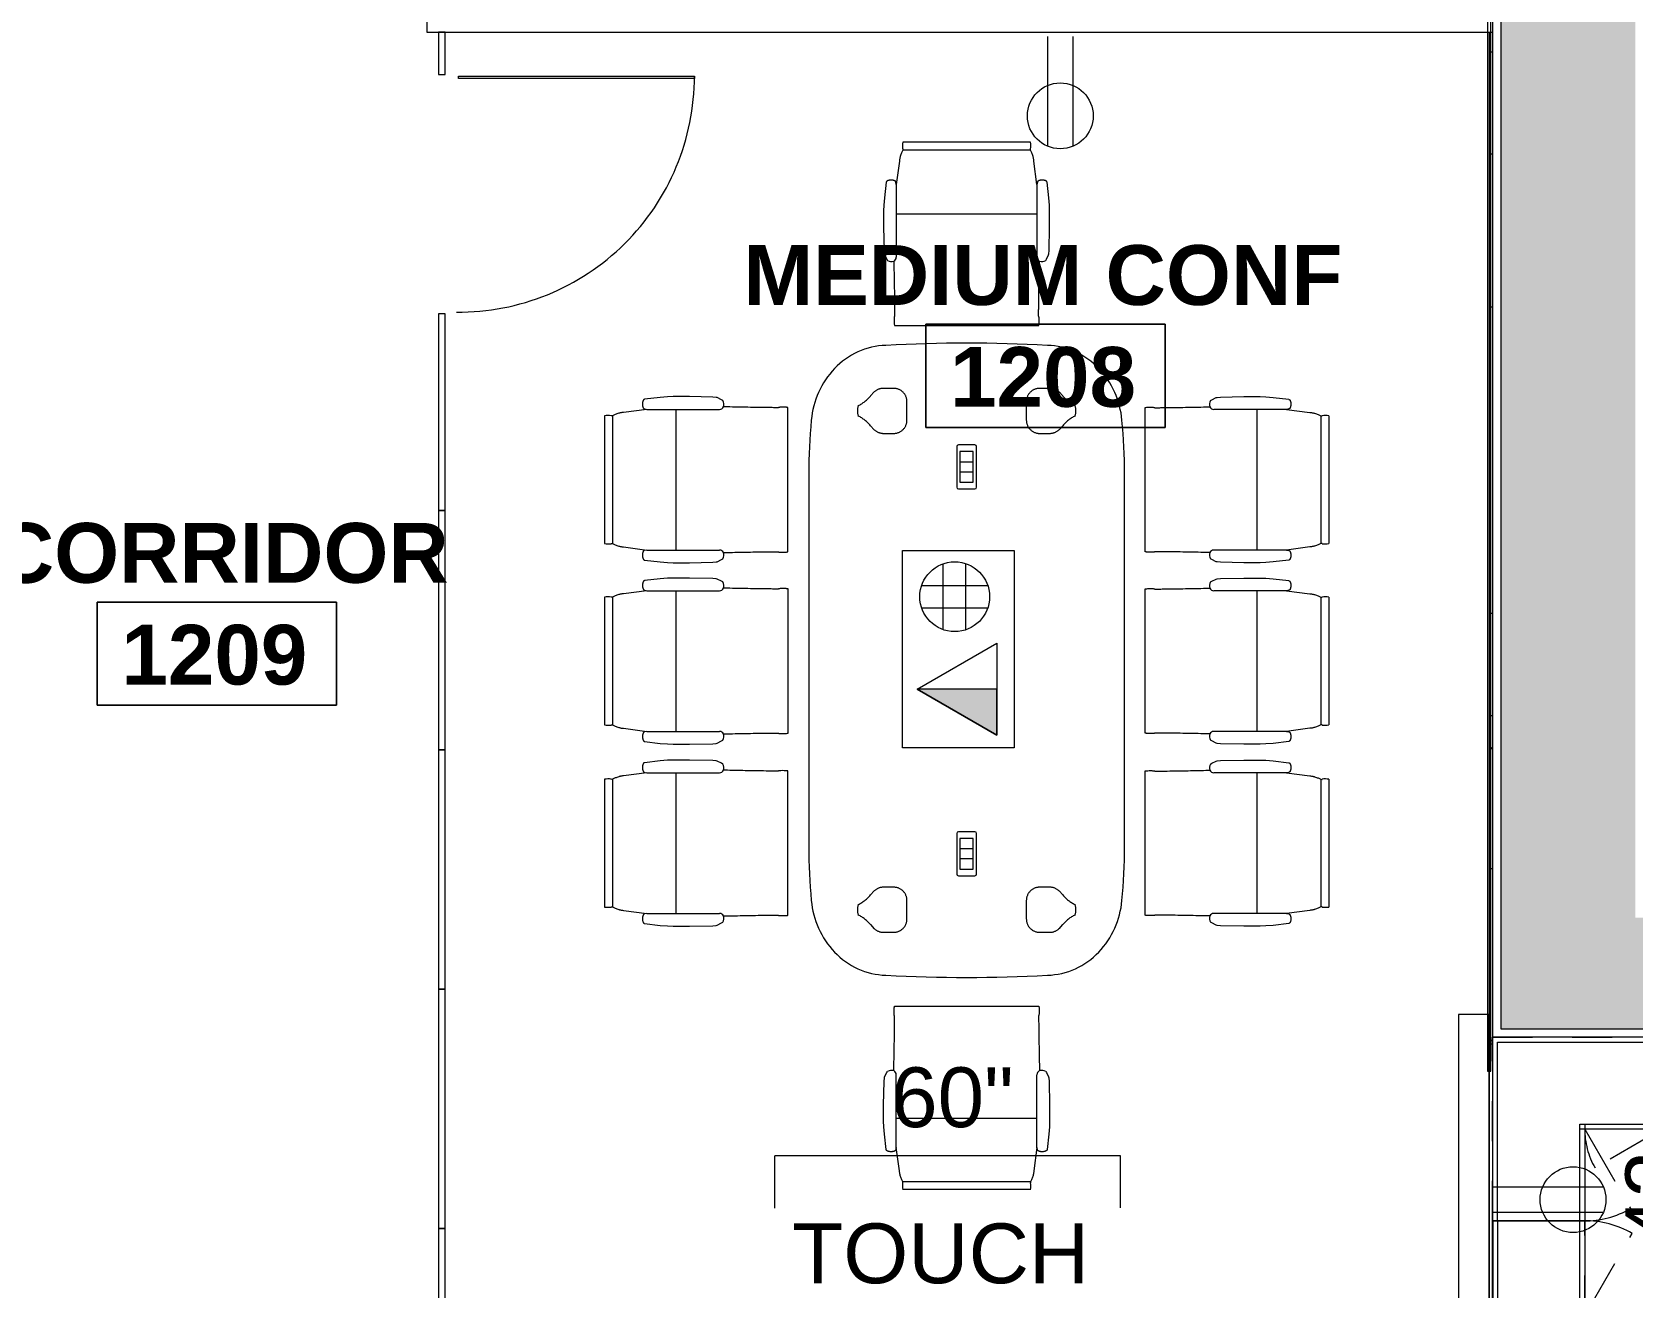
# Model space of a CAD drawing. Header units: inches. Extents: x -326 to 986, y -79 to 1436.
# Drawn here: x 265.2 to 506, y 536 to 724.9 of the extents above; entities that cross this region are included whole.
import ezdxf

# ---------------------------------------------------------------- set-up
doc = ezdxf.new("R2010")
doc.units = ezdxf.units.IN
doc.header["$LTSCALE"] = 48
doc.header["$MEASUREMENT"] = 0
doc.linetypes.add('Dash', pattern=[0.25, 0.125, -0.125])
doc.linetypes.add('Hidden', pattern=[0.28125, 0.1875, -0.09375])
for name, color, linetype, lineweight in [('A-ANNO-NOTE', 4, 'Continuous', 13), ('A-AREA-IDEN', 1, 'Continuous', 9), ('A-DETL-GENF', 247, 'Continuous', 9), ('A-DETL-THIN', 8, 'Continuous', 9), ('A-DOOR', 8, 'Continuous', 13), ('A-GLAZ-CURT', 8, 'Continuous', 9), ('A-WALL', 8, 'Continuous', 13), ('A-WALL-PATT', 8, 'Continuous', 13), ('G-ANNO-TEXT', 8, 'Continuous', 9), ('I-FURN', 47, 'Continuous', 9), ('I-FURN-HDLN', 47, 'Dash', 9), ('I-WALL', 8, 'Continuous', 13), ('Q-CASE', 8, 'Continuous', 9), ('Q-CASE-HDLN', 8, 'Dash', 9)]:
    doc.layers.add(name, color=color, linetype=linetype, lineweight=lineweight)
doc.styles.add('Swis721 Lt BT', font='swissl.ttf', dxfattribs={"height": 9})
doc.styles.add('Swis721 Lt BT_B', font='', dxfattribs={"height": 9})
doc.styles.get('Swis721 Lt BT_B').set_extended_font_data('Swis721 Lt BT', bold=True)

# ---------------------------------------------------------------- blocks, each defined once
blk = doc.blocks.new('HermanMiller_Collection_Eames_AluminumGroup_LoungeChairSwivel - Arms Swivel Base-7548538-Level XX  POWER _ SIGNAL NEW')
at = {"layer": 'I-FURN'}
for p, q in [((-6.94, 12.09), (-4.59, 12.38)), ((-4.59, 12.38), (-3.51, 12.46)), ((-3.51, 12.46), (-2.64, 12.49)), ((-2.64, 12.49), (-0.18, 12.49)), ((-0.18, 12.49), (3.32, 12.43)), ((3.32, 12.43), (3.84, 12.38)), ((3.84, 12.38), (3.99, 12.34)), ((3.99, 12.34), (4.64, 12.01)), ((-10.12, 10.12), (-6.61, 10.58)), ((-6.61, 10.58), (-6.94, 10.64)), ((-6.61, 10.58), (4.33, 10.58)), ((-2.19, 10.58), (-2.19, -10.58)), ((4.64, 12.01), (4.83, 11.89)), ((13.22, 10.83), (13.22, 10.86)), ((14.64, 10.85), (14.64, -10.85)), ((-12.96, -9.61), (-12.96, 9.61)), ((-11.95, 9.63), (-11.95, 9.59)), ((-11.95, 9.59), (-11.76, 9.6)), ((-11.76, -9.6), (-11.76, 9.6)), ((-11.95, -9.59), (-11.95, -9.63)), ((-11.76, -9.6), (-11.95, -9.59)), ((-6.61, -10.58), (-10.12, -10.12)), ((-6.94, -10.64), (-6.61, -10.58)), ((-6.61, -10.58), (4.33, -10.58)), ((4.64, -12.01), (3.99, -12.34)), ((4.83, -11.89), (4.64, -12.01)), ((13.22, -10.86), (13.22, -10.83)), ((-4.59, -12.38), (-6.94, -12.09)), ((-3.51, -12.46), (-4.59, -12.38)), ((-2.64, -12.49), (-3.51, -12.46)), ((-0.18, -12.49), (-2.64, -12.49)), ((3.32, -12.43), (-0.18, -12.49)), ((3.84, -12.38), (3.32, -12.43)), ((3.99, -12.34), (3.84, -12.38))]:
    blk.add_line(p, q, dxfattribs=at)
at = {"layer": 'I-FURN', "flags": 128}
for points in [[(4.94, 10.96), (5.23, 10.95), (5.52, 10.95)], [(5.52, -10.95), (5.23, -10.95), (4.94, -10.96)]]:
    blk.add_lwpolyline(points, dxfattribs=at)
at = {"layer": 'I-FURN'}
for centre, radius, start, end in [((-12.38, 5.3), 4.35, 84.2936, 97.7064), ((4.33, 11.27), 0.69, 270, 332.7502), ((3.68, 11.28), 1.3, 345.8347, 28.1255), ((-12.38, -5.3), 4.35, 262.2936, 275.7064), ((4.33, -11.27), 0.69, 27.2498, 90), ((3.68, -11.28), 1.3, 331.8745, 14.1653)]:
    blk.add_arc(centre, radius, start, end, dxfattribs=at)
for points, knots in [([(-6.94, 10.64), (-6.95, 10.65), (-6.96, 10.65), (-6.99, 10.65), (-7, 10.66), (-7.02, 10.67), (-7.03, 10.68), (-7.05, 10.69), (-7.06, 10.7), (-7.07, 10.71), (-7.08, 10.72), (-7.09, 10.73), (-7.1, 10.74), (-7.11, 10.76), (-7.11, 10.77), (-7.12, 10.78), (-7.13, 10.8), (-7.14, 10.81), (-7.15, 10.83), (-7.16, 10.85), (-7.17, 10.87), (-7.18, 10.9), (-7.2, 10.95), (-7.22, 11.02), (-7.24, 11.11), (-7.25, 11.23), (-7.26, 11.37), (-7.25, 11.52), (-7.23, 11.66), (-7.21, 11.77), (-7.18, 11.85), (-7.16, 11.9), (-7.15, 11.92), (-7.14, 11.94), (-7.13, 11.96), (-7.12, 11.97), (-7.11, 11.98), (-7.1, 12), (-7.09, 12.01), (-7.08, 12.02), (-7.07, 12.03), (-7.06, 12.04), (-7.05, 12.04), (-7.05, 12.05), (-7.03, 12.06), (-7.02, 12.07), (-7, 12.08), (-6.99, 12.08), (-6.97, 12.09), (-6.95, 12.09), (-6.94, 12.09)], [-1, -1, -1, -1, -0.984375, -0.96875, -0.957031, -0.953125, -0.9375, -0.921875, -0.917969, -0.914062, -0.90625, -0.890625, -0.882812, -0.875, -0.867188, -0.859375, -0.84375, -0.835938, -0.828125, -0.8125, -0.796875, -0.78125, -0.75, -0.708333, -0.666667, -0.583333, -0.5, -0.416667, -0.333333, -0.25, -0.208333, -0.1875, -0.166667, -0.15625, -0.145833, -0.135417, -0.125, -0.114583, -0.104167, -0.09375, -0.088542, -0.083333, -0.078125, -0.072917, -0.0625, -0.052083, -0.041667, -0.03125, -0.020833, 0, 0, 0, 0]), ([(13.22, 10.86), (13.22, 10.87), (13.22, 10.87), (13.23, 10.87), (13.25, 10.88), (13.27, 10.88), (13.29, 10.88), (13.32, 10.88), (13.34, 10.88)], [-1, -1, -1, -1, -0.75, -0.625, -0.5, -0.375, -0.25, 0, 0, 0, 0]), ([(13.34, 10.88), (13.4, 10.89), (13.61, 10.9), (13.97, 10.9), (14.25, 10.89), (14.38, 10.89), (14.47, 10.88), (14.54, 10.87), (14.6, 10.87), (14.63, 10.86), (14.64, 10.85), (14.64, 10.85)], [-1, -1, -1, -1, -0.857143, -0.571429, -0.428571, -0.357143, -0.285714, -0.214286, -0.142857, -0.071429, 0, 0, 0, 0]), ([(-6.94, -12.09), (-6.95, -12.09), (-6.96, -12.09), (-6.99, -12.08), (-7, -12.08), (-7.02, -12.07), (-7.03, -12.06), (-7.05, -12.05), (-7.06, -12.04), (-7.07, -12.03), (-7.08, -12.02), (-7.09, -12.01), (-7.1, -12), (-7.11, -11.98), (-7.12, -11.97), (-7.12, -11.96), (-7.13, -11.94), (-7.14, -11.93), (-7.15, -11.91), (-7.16, -11.89), (-7.17, -11.87), (-7.18, -11.84), (-7.21, -11.77), (-7.23, -11.66), (-7.26, -11.47), (-7.26, -11.28), (-7.24, -11.11), (-7.22, -11.02), (-7.2, -10.95), (-7.18, -10.89), (-7.16, -10.85), (-7.15, -10.82), (-7.13, -10.8), (-7.13, -10.78), (-7.12, -10.77), (-7.11, -10.76), (-7.1, -10.74), (-7.08, -10.73), (-7.08, -10.72), (-7.07, -10.71), (-7.06, -10.7), (-7.05, -10.69), (-7.05, -10.69), (-7.03, -10.68), (-7.02, -10.67), (-7, -10.66), (-6.99, -10.65), (-6.97, -10.65), (-6.95, -10.65), (-6.94, -10.64)], [-1, -1, -1, -1, -0.984375, -0.96875, -0.957031, -0.953125, -0.9375, -0.921875, -0.917969, -0.914062, -0.90625, -0.890625, -0.882812, -0.875, -0.867188, -0.859375, -0.84375, -0.835938, -0.828125, -0.8125, -0.796875, -0.78125, -0.75, -0.666667, -0.583333, -0.416667, -0.333333, -0.291667, -0.25, -0.208333, -0.1875, -0.166667, -0.15625, -0.145833, -0.135417, -0.125, -0.114583, -0.104167, -0.09375, -0.088542, -0.083333, -0.078125, -0.072917, -0.0625, -0.052083, -0.041667, -0.03125, -0.020833, 0, 0, 0, 0]), ([(13.34, -10.88), (13.32, -10.88), (13.29, -10.88), (13.27, -10.88), (13.25, -10.88), (13.23, -10.87), (13.22, -10.87), (13.22, -10.87), (13.22, -10.86)], [-1, -1, -1, -1, -0.75, -0.625, -0.5, -0.375, -0.25, 0, 0, 0, 0]), ([(14.64, -10.85), (14.64, -10.86), (14.62, -10.86), (14.52, -10.88), (14.27, -10.9), (13.87, -10.9), (13.54, -10.9), (13.4, -10.89), (13.34, -10.88)], [-1, -1, -1, -1, -0.892857, -0.785714, -0.571429, -0.285714, -0.142857, 0, 0, 0, 0])]:
    blk.add_open_spline(points, degree=3, knots=knots, dxfattribs=at)
for points in [[(-11.76, 9.6), (-11.64, 9.67), (-11.37, 9.8), (-11.02, 9.92), (-10.83, 9.99)], [(-10.83, 9.99), (-10.79, 10), (-10.71, 10.02), (-10.55, 10.06), (-10.35, 10.09), (-10.2, 10.11), (-10.12, 10.12)], [(5.52, 10.95), (6.54, 10.92), (8.59, 10.89), (10.68, 10.85), (11.73, 10.84)], [(11.73, 10.84), (11.97, 10.84), (12.47, 10.83), (12.96, 10.83), (13.22, 10.83)], [(-10.83, -9.99), (-11.02, -9.92), (-11.37, -9.8), (-11.64, -9.67), (-11.76, -9.6)], [(-10.12, -10.12), (-10.2, -10.11), (-10.35, -10.09), (-10.55, -10.06), (-10.71, -10.02), (-10.79, -10), (-10.83, -9.99)], [(11.73, -10.84), (10.68, -10.85), (8.59, -10.89), (6.54, -10.92), (5.52, -10.95)], [(13.22, -10.83), (12.96, -10.83), (12.47, -10.83), (11.97, -10.84), (11.73, -10.84)]]:
    blk.add_open_spline(points, degree=3, dxfattribs=at)
blk = doc.blocks.new('HermanMiller_Collection_Eames_AluminumGroup_LoungeChairSwivel - Arms Swivel Base-7383788-Level XX  POWER _ SIGNAL NEW')
at = {"layer": 'I-FURN'}
for p, q in [((-4.59, 12.38), (-6.94, 12.09)), ((-3.51, 12.46), (-4.59, 12.38)), ((-2.64, 12.49), (-3.51, 12.46)), ((-0.18, 12.49), (-2.64, 12.49)), ((3.32, 12.43), (-0.18, 12.49)), ((3.84, 12.38), (3.32, 12.43)), ((3.99, 12.34), (3.84, 12.38)), ((4.64, 12.01), (3.99, 12.34)), ((-6.61, 10.58), (-10.12, 10.12)), ((-6.94, 10.64), (-6.61, 10.58)), ((-6.61, 10.58), (4.33, 10.58)), ((-2.19, -10.58), (-2.19, 10.58)), ((4.83, 11.89), (4.64, 12.01)), ((13.22, 10.86), (13.22, 10.83)), ((14.64, -10.85), (14.64, 10.85)), ((-12.96, 9.61), (-12.96, -9.61)), ((-11.95, 9.59), (-11.95, 9.63)), ((-11.76, 9.6), (-11.95, 9.59)), ((-11.76, 9.6), (-11.76, -9.6)), ((-11.95, -9.63), (-11.95, -9.59)), ((-11.95, -9.59), (-11.76, -9.6)), ((-10.12, -10.12), (-6.61, -10.58)), ((-6.61, -10.58), (-6.94, -10.64)), ((-6.61, -10.58), (4.33, -10.58)), ((3.99, -12.34), (4.64, -12.01)), ((4.64, -12.01), (4.83, -11.89)), ((13.22, -10.83), (13.22, -10.86)), ((-6.94, -12.09), (-4.59, -12.38)), ((-4.59, -12.38), (-3.51, -12.46)), ((-3.51, -12.46), (-2.64, -12.49)), ((-2.64, -12.49), (-0.18, -12.49)), ((-0.18, -12.49), (3.32, -12.43)), ((3.32, -12.43), (3.84, -12.38)), ((3.84, -12.38), (3.99, -12.34))]:
    blk.add_line(p, q, dxfattribs=at)
at = {"layer": 'I-FURN', "flags": 128}
for points in [[(5.52, 10.95), (5.23, 10.95), (4.94, 10.96)], [(4.94, -10.96), (5.23, -10.95), (5.52, -10.95)]]:
    blk.add_lwpolyline(points, dxfattribs=at)
at = {"layer": 'I-FURN'}
for centre, radius, start, end in [((-12.38, 5.3), 4.35, 84.2936, 97.7064), ((4.33, 11.27), 0.69, 270, 332.7502), ((3.68, 11.28), 1.3, 345.8347, 28.1255), ((-12.38, -5.3), 4.35, 262.2936, 275.7064), ((4.33, -11.27), 0.69, 27.2498, 90), ((3.68, -11.28), 1.3, 331.8745, 14.1653)]:
    blk.add_arc(centre, radius, start, end, dxfattribs=at)
for points, knots in [([(-6.94, 12.09), (-6.95, 12.09), (-6.97, 12.09), (-6.99, 12.08), (-7, 12.08), (-7.02, 12.07), (-7.03, 12.06), (-7.05, 12.05), (-7.05, 12.04), (-7.06, 12.04), (-7.07, 12.03), (-7.08, 12.02), (-7.09, 12.01), (-7.1, 12), (-7.11, 11.98), (-7.12, 11.97), (-7.13, 11.96), (-7.14, 11.94), (-7.15, 11.92), (-7.16, 11.9), (-7.18, 11.85), (-7.21, 11.77), (-7.23, 11.66), (-7.25, 11.52), (-7.26, 11.37), (-7.25, 11.23), (-7.24, 11.11), (-7.22, 11.02), (-7.2, 10.95), (-7.18, 10.9), (-7.17, 10.87), (-7.16, 10.85), (-7.15, 10.83), (-7.14, 10.81), (-7.13, 10.8), (-7.12, 10.78), (-7.11, 10.77), (-7.11, 10.76), (-7.1, 10.74), (-7.09, 10.73), (-7.08, 10.72), (-7.07, 10.71), (-7.06, 10.7), (-7.05, 10.69), (-7.03, 10.68), (-7.02, 10.67), (-7, 10.66), (-6.99, 10.65), (-6.96, 10.65), (-6.95, 10.65), (-6.94, 10.64)], [0, 0, 0, 0, 0.020833, 0.03125, 0.041667, 0.052083, 0.0625, 0.072917, 0.078125, 0.083333, 0.088542, 0.09375, 0.104167, 0.114583, 0.125, 0.135417, 0.145833, 0.15625, 0.166667, 0.1875, 0.208333, 0.25, 0.333333, 0.416667, 0.5, 0.583333, 0.666667, 0.708333, 0.75, 0.78125, 0.796875, 0.8125, 0.828125, 0.835938, 0.84375, 0.859375, 0.867188, 0.875, 0.882812, 0.890625, 0.90625, 0.914062, 0.917969, 0.921875, 0.9375, 0.953125, 0.957031, 0.96875, 0.984375, 1, 1, 1, 1]), ([(13.34, 10.88), (13.32, 10.88), (13.29, 10.88), (13.27, 10.88), (13.25, 10.88), (13.23, 10.87), (13.22, 10.87), (13.22, 10.87), (13.22, 10.86)], [0, 0, 0, 0, 0.25, 0.375, 0.5, 0.625, 0.75, 1, 1, 1, 1]), ([(14.64, 10.85), (14.64, 10.85), (14.63, 10.86), (14.6, 10.87), (14.54, 10.87), (14.47, 10.88), (14.38, 10.89), (14.25, 10.89), (13.97, 10.9), (13.61, 10.9), (13.4, 10.89), (13.34, 10.88)], [0, 0, 0, 0, 0.071429, 0.142857, 0.214286, 0.285714, 0.357143, 0.428571, 0.571429, 0.857143, 1, 1, 1, 1]), ([(-6.94, -10.64), (-6.95, -10.65), (-6.97, -10.65), (-6.99, -10.65), (-7, -10.66), (-7.02, -10.67), (-7.03, -10.68), (-7.05, -10.69), (-7.05, -10.69), (-7.06, -10.7), (-7.07, -10.71), (-7.08, -10.72), (-7.08, -10.73), (-7.1, -10.74), (-7.11, -10.76), (-7.12, -10.77), (-7.13, -10.78), (-7.13, -10.8), (-7.15, -10.82), (-7.16, -10.85), (-7.18, -10.89), (-7.2, -10.95), (-7.22, -11.02), (-7.24, -11.11), (-7.26, -11.28), (-7.26, -11.47), (-7.23, -11.66), (-7.21, -11.77), (-7.18, -11.84), (-7.17, -11.87), (-7.16, -11.89), (-7.15, -11.91), (-7.14, -11.93), (-7.13, -11.94), (-7.12, -11.96), (-7.12, -11.97), (-7.11, -11.98), (-7.1, -12), (-7.09, -12.01), (-7.08, -12.02), (-7.07, -12.03), (-7.06, -12.04), (-7.05, -12.05), (-7.03, -12.06), (-7.02, -12.07), (-7, -12.08), (-6.99, -12.08), (-6.96, -12.09), (-6.95, -12.09), (-6.94, -12.09)], [0, 0, 0, 0, 0.020833, 0.03125, 0.041667, 0.052083, 0.0625, 0.072917, 0.078125, 0.083333, 0.088542, 0.09375, 0.104167, 0.114583, 0.125, 0.135417, 0.145833, 0.15625, 0.166667, 0.1875, 0.208333, 0.25, 0.291667, 0.333333, 0.416667, 0.583333, 0.666667, 0.75, 0.78125, 0.796875, 0.8125, 0.828125, 0.835938, 0.84375, 0.859375, 0.867188, 0.875, 0.882812, 0.890625, 0.90625, 0.914062, 0.917969, 0.921875, 0.9375, 0.953125, 0.957031, 0.96875, 0.984375, 1, 1, 1, 1]), ([(13.22, -10.86), (13.22, -10.87), (13.22, -10.87), (13.23, -10.87), (13.25, -10.88), (13.27, -10.88), (13.29, -10.88), (13.32, -10.88), (13.34, -10.88)], [0, 0, 0, 0, 0.25, 0.375, 0.5, 0.625, 0.75, 1, 1, 1, 1]), ([(13.34, -10.88), (13.4, -10.89), (13.54, -10.9), (13.87, -10.9), (14.27, -10.9), (14.52, -10.88), (14.62, -10.86), (14.64, -10.86), (14.64, -10.85)], [0, 0, 0, 0, 0.142857, 0.285714, 0.571429, 0.785714, 0.892857, 1, 1, 1, 1])]:
    blk.add_open_spline(points, degree=3, knots=knots, dxfattribs=at)
for points in [[(-10.83, 9.99), (-11.02, 9.92), (-11.37, 9.8), (-11.64, 9.67), (-11.76, 9.6)], [(-10.12, 10.12), (-10.2, 10.11), (-10.35, 10.09), (-10.55, 10.06), (-10.71, 10.02), (-10.79, 10), (-10.83, 9.99)], [(11.73, 10.84), (10.68, 10.85), (8.59, 10.89), (6.54, 10.92), (5.52, 10.95)], [(13.22, 10.83), (12.96, 10.83), (12.47, 10.83), (11.97, 10.84), (11.73, 10.84)], [(-11.76, -9.6), (-11.64, -9.67), (-11.37, -9.8), (-11.02, -9.92), (-10.83, -9.99)], [(-10.83, -9.99), (-10.79, -10), (-10.71, -10.02), (-10.55, -10.06), (-10.35, -10.09), (-10.2, -10.11), (-10.12, -10.12)], [(5.52, -10.95), (6.54, -10.92), (8.59, -10.89), (10.68, -10.85), (11.73, -10.84)], [(11.73, -10.84), (11.97, -10.84), (12.47, -10.83), (12.96, -10.83), (13.22, -10.83)]]:
    blk.add_open_spline(points, degree=3, dxfattribs=at)
blk = doc.blocks.new('Table-Rectangular_Conference-Studio_TK-Bevy_STETN-R2015 - _See Type Catalog_-8048424-Level XX  POWER _ SIGNAL NEW')
at = {"layer": 'I-FURN'}
for p, q in [((28.05, 23.75), (-28.05, 23.75)), ((-28.05, -23.75), (28.05, -23.75))]:
    blk.add_line(p, q, dxfattribs=at)
for centre, radius, start, end in [((-34.92, 10.34), 13.09, 95.3693, 133.2102), ((-28.05, -62.73), 86.48, 90, 95.3693), ((28.05, -62.73), 86.48, 84.6307, 90), ((34.92, 10.34), 13.09, 46.7898, 84.6307), ((-36.29, 11.8), 11.09, 133.2102, 178.2103), ((36.29, 11.8), 11.09, 1.7897, 46.7898), ((171.06, 0), 218.77, 176.8181, 183.1819), ((-171.06, 0), 218.77, 356.8181, 3.1819), ((-36.29, -11.8), 11.09, 181.7897, 226.7898), ((36.29, -11.8), 11.09, 313.2102, 358.2103), ((-34.92, -10.34), 13.09, 226.7898, 264.6307), ((34.92, -10.34), 13.09, 275.3693, 313.2102), ((-28.05, 62.73), 86.48, 264.6307, 270), ((28.05, 62.73), 86.48, 270, 275.3693)]:
    blk.add_arc(centre, radius, start, end, dxfattribs=at)
at = {"layer": 'I-FURN-HDLN'}
for p, q in [((-39.76, 14.47), (-40.37, 13.9)), ((-34.68, 13.9), (-35.29, 14.47)), ((35.29, 14.47), (34.68, 13.9)), ((40.37, 13.9), (39.76, 14.47)), ((-40.91, 12.54), (-40.91, 10.98)), ((-34.13, 10.98), (-34.13, 12.54)), ((34.13, 12.54), (34.13, 10.98)), ((40.91, 10.98), (40.91, 12.54)), ((-38.91, 8.98), (-36.13, 8.98)), ((36.13, 8.98), (38.91, 8.98)), ((-36.13, -8.98), (-38.91, -8.98)), ((38.91, -8.98), (36.13, -8.98)), ((-40.91, -10.98), (-40.91, -12.54)), ((-34.13, -12.54), (-34.13, -10.98)), ((34.13, -10.98), (34.13, -12.54)), ((40.91, -12.54), (40.91, -10.98)), ((-40.37, -13.9), (-39.76, -14.47)), ((-35.29, -14.47), (-34.68, -13.9)), ((34.68, -13.9), (35.29, -14.47)), ((39.76, -14.47), (40.37, -13.9))]:
    blk.add_line(p, q, dxfattribs=at)
for centre, radius, start, end in [((-42.97, 18.49), 5.14, 308.669, 334.8622), ((-37.52, 14.13), 2.31, 69.9529, 110.0471), ((-32.08, 18.49), 5.14, 205.1378, 231.331), ((32.08, 18.49), 5.14, 308.669, 334.8622), ((37.52, 14.13), 2.31, 69.9529, 110.0471), ((42.97, 18.49), 5.14, 205.1378, 231.331), ((-38.96, 12.54), 1.95, 136.0548, 180), ((-36.09, 12.54), 1.95, 360, 43.9452), ((36.09, 12.54), 1.95, 136.0548, 180), ((38.96, 12.54), 1.95, 360, 43.9452), ((-38.91, 10.98), 2, 179.9656, 270), ((-36.13, 10.98), 2, 270, 0.0635), ((36.13, 10.98), 2, 179.9656, 270), ((38.91, 10.98), 2, 270, 0.0635), ((-38.91, -10.98), 2, 90, 180.0635), ((-36.13, -10.98), 2, 359.9656, 90), ((36.13, -10.98), 2, 90, 180.0635), ((38.91, -10.98), 2, 359.9656, 90), ((-38.96, -12.54), 1.95, 180, 223.9452), ((-36.09, -12.54), 1.95, 316.0548, 0), ((36.09, -12.54), 1.95, 180, 223.9452), ((38.96, -12.54), 1.95, 316.0548, 0), ((-42.97, -18.49), 5.14, 25.1378, 51.331), ((-37.52, -14.13), 2.31, 249.9529, 290.0471), ((-32.08, -18.49), 5.14, 128.669, 154.8622), ((32.08, -18.49), 5.14, 25.1378, 51.331), ((37.52, -14.13), 2.31, 249.9529, 290.0471), ((42.97, -18.49), 5.14, 128.669, 154.8622)]:
    blk.add_arc(centre, radius, start, end, dxfattribs=at)
blk = doc.blocks.new('Accessory-Dual_Power_Box-Studio_TK-STYZ-R2015 - Dual Rectangular Power Core-8054916-Level XX  POWER _ SIGNAL NEW')
at = {"layer": 'I-FURN'}
for p, q in [((-32.41, 1.25), (-32.41, -1.25)), ((-26.04, 1.5), (-32.16, 1.5)), ((-26.79, 1), (-31.41, 1)), ((-31.41, 1), (-31.41, -1)), ((-29.83, 1), (-29.83, -1)), ((-28.37, -1), (-28.37, 1)), ((-26.79, -1), (-26.79, 1)), ((-25.79, -1.25), (-25.79, 1.25)), ((25.79, 1.25), (25.79, -1.25)), ((32.16, 1.5), (26.04, 1.5)), ((31.41, 1), (26.79, 1)), ((26.79, 1), (26.79, -1)), ((28.37, 1), (28.37, -1)), ((29.83, -1), (29.83, 1)), ((31.41, -1), (31.41, 1)), ((32.41, -1.25), (32.41, 1.25)), ((-32.16, -1.5), (-26.04, -1.5)), ((-31.41, -1), (-26.79, -1)), ((26.04, -1.5), (32.16, -1.5)), ((26.79, -1), (31.41, -1))]:
    blk.add_line(p, q, dxfattribs=at)
for centre, start, end in [((-32.16, 1.25), 90, 180), ((-26.04, 1.25), 0, 90), ((26.04, 1.25), 90, 180), ((32.16, 1.25), 0, 90), ((-32.16, -1.25), 180, 270), ((-26.04, -1.25), 270, 360), ((26.04, -1.25), 180, 270), ((32.16, -1.25), 270, 360)]:
    blk.add_arc(centre, 0.25, start, end, dxfattribs=at)
blk = doc.blocks.new('CW-Single Glass Door - Full Rail - Long Pull-8641691-Level XX  POWER _ SIGNAL NEW')
at = {"layer": 'A-DOOR'}
for p, q in [((-17.75, 36.75), (-17.375, 36.75)), ((-17.75, 1.25), (-17.75, 36.75)), ((-17.375, 36.75), (-17.375, 1.25)), ((-17.375, 1.25), (-17.75, 1.25))]:
    blk.add_line(p, q, dxfattribs=at)
blk.add_arc((-17.75, 1.25), 35.5, 359.5, 90, dxfattribs=at)
blk = doc.blocks.new('System Panel - Glazed - Offset-8646648-Level XX  POWER _ SIGNAL NEW')
at = {"layer": 'A-GLAZ-CURT'}
for p, q in [((14.81, 1.75), (-14.81, 1.75)), ((-14.81, 1.75), (-14.81, 0.75)), ((-14.81, 0.75), (14.81, 0.75)), ((14.81, 0.75), (14.81, 1.75))]:
    blk.add_line(p, q, dxfattribs=at)
blk = doc.blocks.new('System Panel - Glazed - Offset-8646649-Level XX  POWER _ SIGNAL NEW')
at = {"layer": 'A-GLAZ-CURT'}
for p, q in [((18, 1.75), (-18, 1.75)), ((-18, 1.75), (-18, 0.75)), ((-18, 0.75), (18, 0.75)), ((18, 0.75), (18, 1.75))]:
    blk.add_line(p, q, dxfattribs=at)
blk = doc.blocks.new('CW Cupbd Ohead Cnr - 23_5_h x 13 7_8_d - 1 Shelf-8699884-Level XX  POWER _ SIGNAL NEW')
at = {"layer": 'Q-CASE'}
for p, q in [((26.74, -2.36), (2, -2.36)), ((2, -2.36), (2, -30.01)), ((26.74, -2.36), (27.49, -2.36)), ((26.74, -15.49), (26.74, -2.36)), ((27.49, -15.49), (27.49, -2.36)), ((2.75, -30.01), (2.75, -3.11)), ((2.75, -3.11), (26.74, -3.11)), ((15.12, -16.24), (15.12, -15.49)), ((15.12, -15.49), (15.87, -15.49)), ((15.12, -30.01), (15.12, -16.24)), ((15.87, -16.24), (15.12, -16.24)), ((15.87, -15.49), (27.49, -15.49)), ((15.87, -15.49), (15.87, -16.24)), ((15.87, -16.24), (15.87, -30.01)), ((27.49, -16.24), (15.87, -16.24)), ((27.49, -15.49), (26.74, -15.49)), ((27.49, -16.24), (27.49, -15.49)), ((2, -30.01), (2.75, -30.01)), ((2.78, -30.01), (15.12, -30.01)), ((15.12, -30.01), (15.87, -30.01))]:
    blk.add_line(p, q, dxfattribs=at)
at = {"layer": 'Q-CASE', "linetype": 'Hidden'}
for p, q in [((15.87, -16.24), (22.76, -28.16)), ((27.49, -16.24), (17.43, -22.05))]:
    blk.add_line(p, q, dxfattribs=at)
for centre, radius, start, end in [((27.49, -16.24), 11.62, 179.5, 210), ((15.87, -16.24), 13.77, 269.5, 300)]:
    blk.add_arc(centre, radius, start, end, dxfattribs=at)
at = {"layer": 'Q-CASE-HDLN'}
for p, q in [((2, -2.36), (27.49, -2.36)), ((2, -30.01), (2, -2.36)), ((27.49, -2.36), (27.49, -16.24)), ((15.87, -16.24), (15.87, -30.01)), ((27.49, -16.24), (15.87, -16.24)), ((15.87, -30.01), (2, -30.01))]:
    blk.add_line(p, q, dxfattribs=at)
blk = doc.blocks.new('Casework 20 - Casework 2-8590418-Level XX  POWER _ SIGNAL NEW')
at = {"layer": 'Q-CASE'}
for p, q in [((484.89, 573.22), (484.39, 573.22)), ((484.39, 573.22), (484.39, 513.85)), ((484.89, 573.2), (484.39, 573.2)), ((484.39, 573.2), (484.39, 572.7)), ((484.39, 572.7), (484.89, 572.7)), ((650.39, 573.2), (622.39, 573.2)), ((622.39, 572.7), (650.39, 572.7)), ((565.95, 551.47), (565.95, 560.13)), ((595.95, 560.13), (595.95, 551.47)), ((509.88, 513.85), (509.88, 549.2)), ((509.88, 549.2), (648.33, 549.2)), ((595.95, 551.47), (565.95, 551.47)), ((648.33, 549.2), (648.33, 475.5)), ((675.89, 527.78), (675.89, 549.2)), ((484.89, 513.85), (484.89, 546.08)), ((675.89, 475.5), (675.89, 525.28)), ((484.39, 513.85), (484.89, 513.85)), ((648.33, 475.5), (648.39, 475.5)), ((666.39, 475.5), (675.89, 475.5))]:
    blk.add_line(p, q, dxfattribs=at)
blk = doc.blocks.new('System Panel - Glazed-8646650-Level XX  POWER _ SIGNAL NEW')
at = {"layer": 'A-GLAZ-CURT'}
for p, q in [((3.19, 1.75), (-3.19, 1.75)), ((-3.19, 1.75), (-3.19, 0.75)), ((-3.19, 0.75), (3.19, 0.75)), ((3.19, 0.75), (3.19, 1.75))]:
    blk.add_line(p, q, dxfattribs=at)
blk = doc.blocks.new('System Panel - Glazed - Offset-8646651-Level XX  POWER _ SIGNAL NEW')
at = {"layer": 'A-GLAZ-CURT'}
for p, q in [((20.95, 1.75), (-20.95, 1.75)), ((-20.95, 1.75), (-20.95, 0.75)), ((-20.95, 0.75), (20.95, 0.75)), ((20.95, 0.75), (20.95, 1.75))]:
    blk.add_line(p, q, dxfattribs=at)
blk = doc.blocks.new('CW Cupbd Ohead1 - 37_h x 13 7_8_d - 1 Door - 1 Shelf-8699881-Level XX  POWER _ SIGNAL NEW')
at = {"layer": 'Q-CASE', "linetype": 'Hidden'}
blk.add_line((16.22, 16.24), (3.9, 23.35), dxfattribs=at)
at = {"layer": 'Q-CASE'}
for p, q in [((2, 16.24), (16.22, 16.24)), ((2, 16.24), (2, 15.45)), ((16.22, 15.45), (2, 15.45)), ((2, 15.45), (2, 3.11)), ((15.47, 15.45), (16.22, 15.45)), ((15.47, 2.36), (15.47, 15.45)), ((16.22, 15.45), (16.22, 16.24)), ((16.22, 2.36), (16.22, 15.45)), ((15.47, 3.11), (2, 3.11)), ((2, 3.11), (2, 2.36)), ((2, 2.36), (15.47, 2.36)), ((16.22, 2.36), (15.47, 2.36))]:
    blk.add_line(p, q, dxfattribs=at)
at = {"layer": 'Q-CASE', "linetype": 'Hidden'}
blk.add_arc((16.22, 16.24), 14.23, 150, 180.5, dxfattribs=at)
at = {"layer": 'Q-CASE-HDLN'}
for p, q in [((16.22, 16.24), (2, 16.24)), ((2, 16.24), (2, 2.36)), ((16.22, 2.36), (16.22, 16.24)), ((2, 2.36), (16.22, 2.36))]:
    blk.add_line(p, q, dxfattribs=at)
blk = doc.blocks.new('Room Tag - Room Name and Number-3379422-Level XX  POWER _ SIGNAL NEW')
at = {"layer": 'A-AREA-IDEN'}
for p, q in [((-0.1881, -0.1636), (-0.1881, -0.0018)), ((-0.1881, -0.0018), (0.1869, -0.0018)), ((0.1869, -0.0018), (-0.1881, -0.0018)), ((-0.1881, -0.0018), (-0.1881, -0.1636)), ((0.1869, -0.0018), (0.1869, -0.1636)), ((0.1869, -0.1636), (0.1869, -0.0018)), ((0.1869, -0.1636), (-0.1881, -0.1636)), ((-0.1881, -0.1636), (0.1869, -0.1636))]:
    blk.add_line(p, q, dxfattribs=at)

msp = doc.modelspace()

# ---------------------------------------------------------------- hatches: boundary and pattern name
at = {"layer": 'A-ANNO-NOTE'}
msp.add_hatch(color=256, dxfattribs=at).paths.add_polyline_path([(410.32, 619.12), (410.32, 626.05), (398.32, 626.05)], flags=0)
at = {"layer": 'A-DETL-GENF'}
h = msp.add_hatch(color=256, dxfattribs=at)
h.paths.add_polyline_path([(858.61, -77.72), (982.64, -77.72), (982.64, -13.14), (735.72, 233.78), (660.14, 233.78), (660.14, 219.53), (734.76, 219.53), (968.39, -14.09), (968.39, -63.34), (738.06, -63.33), (687.39, -12.66), (687.39, -5.72), (673.14, -5.72), (673.14, -18.75), (732.1, -77.72), (764.21, -77.72)], flags=0)
h.paths.add_polyline_path([(962.64, 574.97), (984.64, 574.97), (984.64, 836.48), (964.39, 836.48), (964.39, 591.66), (506.39, 591.66), (506.39, 832.6), (486.14, 832.6), (486.14, 574.97), (910.69, 574.97)], flags=0)
h.paths.add_polyline_path([(877.02, 784.61), (912.77, 784.61), (912.77, 820.36), (902.33, 820.38), (902.33, 832.42), (879.64, 832.42), (879.64, 820.38), (875.64, 820.38), (875.64, 819.13), (594.64, 819.13), (594.64, 832.42), (571.89, 832.42), (571.89, 819.36), (558.02, 819.36), (558.02, 784.61), (593.77, 784.61), (593.77, 808.46), (877.02, 808.46), (877.02, 786.48)], flags=0)
h.paths.add_polyline_path([(508.14, 938.1), (508.14, 1417.55), (607.64, 1417.55), (607.64, 1188.97), (558.14, 1188.97), (558.14, 1174.05), (964.39, 1174.05), (964.39, 938.91), (984.64, 938.91), (984.64, 1193.86), (622.89, 1193.86), (622.89, 1433.6), (486.14, 1433.6), (486.14, 938.1), (506.89, 938.1)], flags=0)
h.paths.add_polyline_path([(8.14, 1117.53), (22.64, 1117.53), (22.64, 1191.89), (-219.48, 1434.01), (-288.01, 1434.01), (-288.01, 1182.01), (-228.61, 1122.61), (-176.25, 1122.61), (-176.25, 1138.46), (-224.25, 1138.46), (-274.61, 1190.61), (-274.61, 1419.61), (-225.31, 1419.61), (8.14, 1186.16), (8.14, 1152.98)], flags=0)
at = {"layer": 'A-WALL-PATT'}
h = msp.add_hatch(dxfattribs=at)
h.set_pattern_fill('FP1_1', color=256, style=0, pattern_type=2)
h.set_pattern_definition([(0, (0, 0), (30.72, 7.68), [1.267, -21.773, 1.267, -21.773, -122.88]), (0, (0, 0), (30.72, 7.68), [-46.08, 1.267, -44.813, 1.267, -21.773, -53.76]), (0, (0, 0), (30.72, 7.68), [-115.2, 1.267, -14.093, 1.267, -37.133]), (120, (11.52, 3.84), (-22.011075, 22.7643), [1.267, -21.773, 1.267, -21.773, -122.88]), (120, (11.52, 3.84), (-22.011075, 22.7643), [-46.08, 1.267, -44.813, 1.267, -21.773, -53.76]), (120, (11.52, 3.84), (-22.011075, 22.7643), [-115.2, 1.267, -14.093, 1.267, -37.133]), (240, (15.36, 19.2), (-8.708925, -30.4443), [1.267, -21.773, 1.267, -21.773, -122.88]), (240, (15.36, 19.2), (-8.708925, -30.4443), [-46.08, 1.267, -44.813, 1.267, -21.773, -53.76]), (240, (15.36, 19.2), (-8.708925, -30.4443), [-115.2, 1.267, -14.093, 1.267, -37.133])])
h.paths.add_polyline_path([(484.89, 573.22), (484.89, 724.9), (484.64, 724.88), (484.64, 573.22)], flags=0)
h.paths.add_polyline_path([(484.64, 729.53), (484.89, 729.53), (484.89, 753.9), (484.39, 753.9), (484.39, 741.91), (484.64, 741.91), (484.64, 741.67)], flags=0)
h.paths.add_polyline_path([(484.89, 758.53), (484.89, 834.35), (484.39, 834.35), (484.39, 758.53)], flags=0)

# ---------------------------------------------------------------- linework, layer by layer
at = {"layer": 'A-ANNO-NOTE'}
for p, q in [((417.95, 724.25), (417.95, 707.72)), ((421.78, 724.25), (421.78, 707.72)), ((421.78, 724.25), (421.78, 707.72)), ((396.12, 646.93), (412.93, 646.93)), ((396.12, 617.22), (396.12, 646.93)), ((412.93, 646.93), (412.93, 617.22)), ((402.21, 644.9), (402.21, 635.02)), ((405.59, 644.96), (405.59, 634.96)), ((399.01, 641.65), (408.95, 641.65)), ((399.01, 638.27), (408.95, 638.27)), ((398.32, 626.05), (410.32, 632.98)), ((410.32, 632.98), (410.32, 619.12)), ((410.32, 626.05), (398.32, 626.05)), ((398.32, 626.05), (410.32, 619.12)), ((410.32, 619.12), (398.32, 626.05)), ((410.32, 619.12), (410.32, 626.05)), ((412.93, 617.22), (396.12, 617.22)), ((485.04, 551.18), (501.57, 551.18)), ((485.04, 551.18), (501.57, 551.18)), ((485.04, 547.35), (501.57, 547.35))]:
    msp.add_line(p, q, dxfattribs=at)
for centre, radius in [((419.87, 712.29), 4.95), ((403.98, 639.96), 5.25), ((497.01, 549.26), 4.95)]:
    msp.add_circle(centre, radius, dxfattribs=at)
at = {"layer": 'A-DETL-THIN'}
for p, q in [((486.14, 832.6), (486.14, 574.97)), ((486.14, 574.97), (984.64, 574.97)), ((428.91, 555.87), (376.91, 555.87)), ((376.91, 547.97), (376.91, 555.87)), ((428.91, 548.04), (428.91, 555.87))]:
    msp.add_line(p, q, dxfattribs=at)
at = {"layer": 'A-WALL'}
for p, q in [((484.89, 834.35), (484.89, 573.72)), ((324.58, 729.53), (324.58, 724.9)), ((324.58, 724.9), (484.89, 724.9)), ((479.77, 577.11), (479.77, 502)), ((484.39, 577.11), (479.77, 577.11)), ((484.39, 513.1), (484.39, 577.11))]:
    msp.add_line(p, q, dxfattribs=at)
at = {"layer": 'I-WALL'}
for p, q in [((484.14, 741.91), (484.14, 568.58)), ((484.64, 568.58), (484.64, 741.66)), ((484.39, 724.9), (484.39, 573.22)), ((484.39, 573.22), (484.89, 573.22)), ((484.14, 568.58), (484.64, 568.58))]:
    msp.add_line(p, q, dxfattribs=at)

# ---------------------------------------------------------------- block references
at = {"layer": 'A-AREA-IDEN', "xscale": 95.99999999999994, "yscale": 95.99999999999994, "zscale": 95.99999999999994}
for p in [(417.7, 681.12), (293.03, 639.33)]:
    msp.add_blockref('Room Tag - Room Name and Number-3379422-Level XX  POWER _ SIGNAL NEW', p, dxfattribs=at)
at = {"layer": 'A-DOOR', "rotation": 269.9999999999999}
msp.add_blockref('CW-Single Glass Door - Full Rail - Long Pull-8641691-Level XX  POWER _ SIGNAL NEW', (328.08, 700.52), dxfattribs=at)
at = {"layer": 'A-GLAZ-CURT', "rotation": 89.99999999999991}
for name, p in [('System Panel - Glazed-8646650-Level XX  POWER _ SIGNAL NEW', (328.08, 721.71)), ('System Panel - Glazed - Offset-8646648-Level XX  POWER _ SIGNAL NEW', (328.08, 667.71)), ('System Panel - Glazed - Offset-8646649-Level XX  POWER _ SIGNAL NEW', (328.08, 634.9)), ('System Panel - Glazed - Offset-8646649-Level XX  POWER _ SIGNAL NEW', (328.08, 598.9)), ('System Panel - Glazed - Offset-8646649-Level XX  POWER _ SIGNAL NEW', (328.08, 562.9)), ('System Panel - Glazed - Offset-8646651-Level XX  POWER _ SIGNAL NEW', (328.08, 523.95))]:
    msp.add_blockref(name, p, dxfattribs=at)
at = {"layer": 'I-FURN'}
for name, p, rotation in [('HermanMiller_Collection_Eames_AluminumGroup_LoungeChairSwivel - Arms Swivel Base-7383788-Level XX  POWER _ SIGNAL NEW', (405.78, 695.37), 269.9999999999993), ('Table-Rectangular_Conference-Studio_TK-Bevy_STETN-R2015 - _See Type Catalog_-8048424-Level XX  POWER _ SIGNAL NEW', (405.78, 630.39), 269.9999999999997), ('HermanMiller_Collection_Eames_AluminumGroup_LoungeChairSwivel - Arms Swivel Base-7548538-Level XX  POWER _ SIGNAL NEW', (447.3, 657.56), 180), ('Accessory-Dual_Power_Box-Studio_TK-STYZ-R2015 - Dual Rectangular Power Core-8054916-Level XX  POWER _ SIGNAL NEW', (405.78, 630.39), 269.9999999999997), ('HermanMiller_Collection_Eames_AluminumGroup_LoungeChairSwivel - Arms Swivel Base-7548538-Level XX  POWER _ SIGNAL NEW', (447.3, 630.28), 180), ('HermanMiller_Collection_Eames_AluminumGroup_LoungeChairSwivel - Arms Swivel Base-7548538-Level XX  POWER _ SIGNAL NEW', (447.3, 602.89), 180), ('HermanMiller_Collection_Eames_AluminumGroup_LoungeChairSwivel - Arms Swivel Base-7548538-Level XX  POWER _ SIGNAL NEW', (405.78, 563.72), 90.00000000000026)]:
    msp.add_blockref(name, p, dxfattribs=dict(at, rotation=rotation))
for p in [(364.26, 657.56), (364.27, 630.28), (364.26, 602.89)]:
    msp.add_blockref('HermanMiller_Collection_Eames_AluminumGroup_LoungeChairSwivel - Arms Swivel Base-7383788-Level XX  POWER _ SIGNAL NEW', p, dxfattribs=at)
at = {"layer": 'Q-CASE'}
for name, p in [('CW Cupbd Ohead Cnr - 23_5_h x 13 7_8_d - 1 Shelf-8699884-Level XX  POWER _ SIGNAL NEW', (482.9, 576.08)), ('Casework 20 - Casework 2-8590418-Level XX  POWER _ SIGNAL NEW', (0, 0))]:
    msp.add_blockref(name, p, dxfattribs=at)
at = {"layer": 'Q-CASE', "rotation": 270}
msp.add_blockref('CW Cupbd Ohead1 - 37_h x 13 7_8_d - 1 Door - 1 Shelf-8699881-Level XX  POWER _ SIGNAL NEW', (482.57, 548.07), dxfattribs=at)

# ---------------------------------------------------------------- texts
at = {"layer": 'A-ANNO-NOTE', "insert": (504.88, 542.56), "char_height": 9, "width": 16.362, "attachment_point": 1, "rotation": 90, "style": 'Swis721 Lt BT'}
msp.add_mtext('42', dxfattribs=at)
at = {"layer": 'A-ANNO-NOTE', "insert": (379.54, 545.68), "char_height": 9, "width": 52.419, "attachment_point": 1, "style": 'Swis721 Lt BT'}
msp.add_mtext('TOUCH', dxfattribs=at)
at = {"layer": 'A-AREA-IDEN', "char_height": 9, "attachment_point": 1, "style": 'Swis721 Lt BT_B'}
for s, insert, width in [('MEDIUM CONF', (372.21, 692.84), 109.989), ('1208', (403.29, 677.52), 33.936), ('CORRIDOR', (259.42, 651.05), 81.204), ('1209', (278.62, 635.73), 33.936)]:
    msp.add_mtext(s, dxfattribs=dict(at, insert=insert, width=width))
at = {"layer": 'G-ANNO-TEXT', "insert": (394.42, 569.16), "char_height": 9, "width": 20.604, "attachment_point": 1, "style": 'Swis721 Lt BT'}
msp.add_mtext('60"', dxfattribs=at)

doc.saveas('drawing.dxf')
